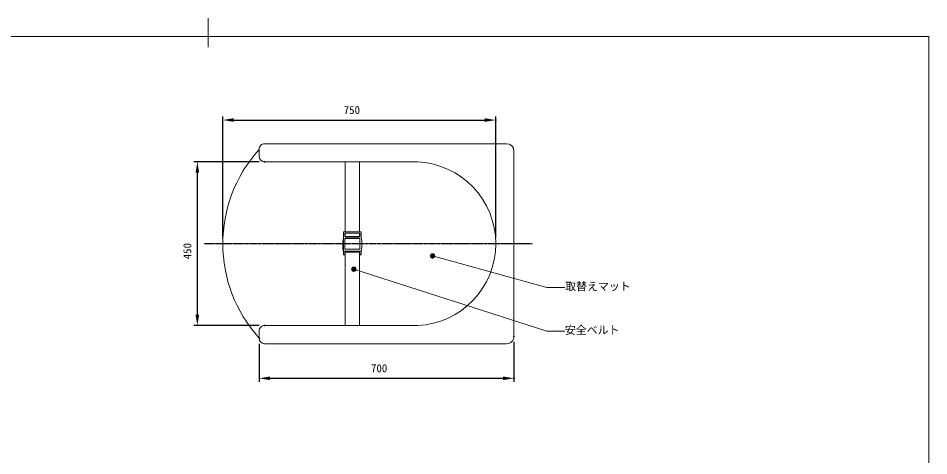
# Model space of a CAD drawing. Units: millimetres, scale not verified. Extents: x -203 to 203, y -143 to 143.
# Drawn here: x -52.2 to 198, y 22.7 to 143 of the extents above; entities that cross this region are included whole.
import ezdxf
from ezdxf.enums import TextEntityAlignment as Align

# ---------------------------------------------------------------- set-up
doc = ezdxf.new("R2010")
doc.units = ezdxf.units.MM
doc.header["$LTSCALE"] = 0.5
doc.header["$PDMODE"] = 32
doc.header["$PDSIZE"] = 0.1
doc.linetypes.add('USER1', pattern=[0.629921, 0.393701, -0.07874, 0.07874, -0.07874])
for name, color, linetype, lineweight in [('0-1_DIMENSION_LINES$02_DIMENSI', 7, 'Continuous', 25), ('0-3_DIMENSION_LINES$03_LINES', 7, 'Continuous', 18), ('0-4_DIMENSION_LINES$01_CENTER_', 7, 'USER1', 25), ('0-7_図面_FORMAT$01_WAKU$OUT_LINE', 6, 'Continuous', 18)]:
    doc.layers.add(name, color=color, linetype=linetype, lineweight=lineweight)
doc.layers.add('0-2_DEFPOINTS', color=7, linetype='Continuous')
doc.styles.add('ＭＳ ゴシック', font='')
doc.styles.get('ＭＳ ゴシック').set_extended_font_data('MS Gothic')

# ---------------------------------------------------------------- blocks, each defined once
blk = doc.blocks.new('D10')
at = {"layer": '0-1_DIMENSION_LINES$02_DIMENSI'}
for p, q in [((448, 504), (412, 504)), ((414, 420), (414, 498)), ((448, 414), (412, 414))]:
    blk.add_line(p, q, dxfattribs=at)
for points in [[(415, 498), (413, 498), (414, 504)], [(413, 420), (415, 420), (414, 414)]]:
    blk.add_solid(points, dxfattribs=at)
at = {"layer": '0-2_DEFPOINTS'}
for p in [(414, 504), (451, 504), (451, 414)]:
    blk.add_point(p, dxfattribs=at)
at = {"layer": '0-1_DIMENSION_LINES$02_DIMENSI', "style": 'ＭＳ ゴシック'}
blk.add_text('450', height=4.399, rotation=90, dxfattribs=at).set_placement((412, 450.429), align=Align.BOTTOM_LEFT)
blk = doc.blocks.new('D11')
at = {"layer": '0-1_DIMENSION_LINES$02_DIMENSI'}
for p, q in [((448, 404), (448, 383)), ((588, 405), (588, 383)), ((454, 385), (582, 385))]:
    blk.add_line(p, q, dxfattribs=at)
for points in [[(454, 386), (454, 384), (448, 385)], [(582, 384), (582, 386), (588, 385)]]:
    blk.add_solid(points, dxfattribs=at)
at = {"layer": '0-2_DEFPOINTS'}
for p in [(448, 407), (588, 408), (588, 385)]:
    blk.add_point(p, dxfattribs=at)
at = {"layer": '0-1_DIMENSION_LINES$02_DIMENSI', "style": 'ＭＳ ゴシック'}
blk.add_text('700', height=4.399, dxfattribs=at).set_placement((509.429, 387), align=Align.BOTTOM_LEFT)
blk = doc.blocks.new('D12')
at = {"layer": '0-1_DIMENSION_LINES$02_DIMENSI'}
for p, q in [((428, 462), (428, 529)), ((434, 527), (572, 527)), ((578, 462), (578, 529))]:
    blk.add_line(p, q, dxfattribs=at)
for points in [[(434, 528), (434, 526), (428, 527)], [(572, 526), (572, 528), (578, 527)]]:
    blk.add_solid(points, dxfattribs=at)
at = {"layer": '0-2_DEFPOINTS'}
for p in [(578, 527), (428, 459), (578, 459)]:
    blk.add_point(p, dxfattribs=at)
at = {"layer": '0-1_DIMENSION_LINES$02_DIMENSI', "style": 'ＭＳ ゴシック'}
blk.add_text('750', height=4.399, dxfattribs=at).set_placement((494.429, 529), align=Align.BOTTOM_LEFT)
blk = doc.blocks.new('U43')
at = {"layer": '0-1_DIMENSION_LINES$02_DIMENSI', "color": 1}
for points in [[(498.701, 444.25), (498.5, 445), (498.701, 445.75)], [(499.25, 443.701), (498.701, 445.75), (499.25, 446.299)], [(498.701, 444.25), (498.701, 445.75), (499.25, 443.701)], [(500, 443.5), (499.25, 446.299), (500, 446.5)], [(499.25, 443.701), (499.25, 446.299), (500, 443.5)], [(500, 443.5), (500, 446.5), (500.75, 443.701)], [(500.75, 443.701), (500, 446.5), (500.75, 446.299)], [(500.75, 443.701), (500.75, 446.299), (501.299, 444.25)], [(501.299, 444.25), (500.75, 446.299), (501.299, 445.75)], [(501.299, 444.25), (501.299, 445.75), (501.5, 445)]]:
    blk.add_solid(points, dxfattribs=at)
blk = doc.blocks.new('U44')
at = {"layer": '0-1_DIMENSION_LINES$02_DIMENSI', "color": 1}
for points in [[(541.951, 451.549), (541.75, 452.299), (541.951, 453.049)], [(542.5, 451), (541.951, 453.049), (542.5, 453.598)], [(541.951, 451.549), (541.951, 453.049), (542.5, 451)], [(543.25, 450.799), (542.5, 453.598), (543.25, 453.799)], [(542.5, 451), (542.5, 453.598), (543.25, 450.799)], [(543.25, 450.799), (543.25, 453.799), (544, 451)], [(544, 451), (543.25, 453.799), (544, 453.598)], [(544, 451), (544, 453.598), (544.549, 451.549)], [(544.549, 451.549), (544, 453.598), (544.549, 453.049)], [(544.549, 451.549), (544.549, 453.049), (544.75, 452.299)]]:
    blk.add_solid(points, dxfattribs=at)

msp = doc.modelspace()

# ---------------------------------------------------------------- linework, layer by layer
at = {"layer": '0-1_DIMENSION_LINES$02_DIMENSI', "color": 1, "lineweight": 18}
for points in [[(61.625, 77.6495), (93, 69), (98, 69)], [(40, 74), (93, 57), (98, 57)]]:
    msp.add_lwpolyline(points, dxfattribs=at)
at = {"layer": '0-3_DIMENSION_LINES$03_LINES'}
for p, q in [((15.4897, 108.5), (82, 108.5)), ((14.0002, 107), (14.0002, 105)), ((84, 106.5), (84, 55.5)), ((57.5, 103.5), (15.5002, 103.5)), ((41.9411, 84.2577), (37.2411, 84.2577)), ((37.5411, 82.9577), (37.5411, 83.099)), ((37.7411, 83.9401), (41.4411, 83.9401)), ((41.4411, 82.7577), (37.7411, 82.7577)), ((41.6411, 83.099), (41.6411, 82.9577)), ((37.4911, 79.5577), (37.4911, 82.3077)), ((37.5911, 82.4077), (41.5911, 82.4077)), ((41.6911, 82.3077), (41.6911, 79.5577)), ((37.2412, 77.9338), (37.4497, 77.9338)), ((41.5911, 79.4577), (37.5911, 79.4577)), ((37.7412, 78.7838), (41.4412, 78.7838)), ((41.7326, 77.9338), (41.9412, 77.9338)), ((42.0412, 78.1338), (42.0412, 78.9838)), ((42.0412, 78.0338), (42.0412, 78.1338)), ((57.5, 58.5), (15.5, 58.5)), ((14, 57), (14, 55)), ((15.5, 53.5), (82, 53.5))]:
    msp.add_line(p, q, dxfattribs=at)
for points in [[(37.5912, 84.2577), (37.5912, 103.5), (41.5912, 103.5), (41.5912, 84.2577)], [(37.1411, 84.1577), (37.1411, 83.9621), (37.1411, 79.0277)], [(37.5411, 83.1077), (37.5411, 83.5981), (37.5411, 83.6294), (37.5411, 83.7378)], [(41.5912, 83.8722), (41.5912, 82.9985), (37.5912, 82.9985), (37.5912, 83.8731)], [(41.6411, 83.7378), (41.6411, 83.6294), (41.6411, 83.5981), (41.6411, 83.1077)], [(42.0516, 82.7079), (42.0411, 82.8098), (42.0411, 83.9621), (42.0411, 84.1577)], [(37.1412, 78.7838), (37.1412, 78.1338), (37.1412, 78.0338)], [(37.1911, 78.9777), (37.2411, 78.9777), (41.9495, 78.9777), (42.0006, 78.9777)], [(37.5412, 78.0472), (37.5412, 78.1338), (37.5412, 78.5838)], [(41.6412, 78.5838), (41.6412, 78.1338), (41.6412, 78.0472)]]:
    msp.add_lwpolyline(points, dxfattribs=at)
msp.add_lwpolyline([(37.5912, 78.6838), (37.5912, 58.5), (41.5912, 58.5), (41.5912, 78.6838)], close=True, dxfattribs=at)
for centre, radius, start, end in [((15.5002, 107), 1.5, 134.99998, 180), ((15.5002, 107), 1.5, 89.99996, 134.99998), ((42.6303, 80.9999), 38.6302, 134.61198, 134.61205), ((82, 106.5), 2, 0, 89.99996), ((42.6303, 80.9999), 38.6302, 137.8279, 222.17176), ((15.5002, 105), 1.5, 180, 269.99993), ((56.4767, 81), 22.5233, 272.60391, 87.39609), ((37.2411, 84.1577), 0.1, 90, 180), ((37.7452, 83.7397), 0.2041, 132.82722, 180.52739), ((37.7414, 82.9579), 0.2002, 180.06288, 269.93754), ((37.7383, 83.7435), 0.1965, 89.16669, 132.11678), ((41.4446, 83.7453), 0.1948, 47.68502, 91.03234), ((41.4409, 82.9579), 0.2002, 270.06158, 359.93799), ((41.4383, 83.7402), 0.2028, 359.31347, 47.33002), ((41.9411, 84.1577), 0.1, 0, 90), ((33.1925, 80.8677), 9.0483, 348.20052, 11.73495), ((45.8302, 80.6588), 8.8891, 167.82294, 192.17708), ((37.5911, 82.3077), 0.1, 90, 180), ((41.5911, 82.3077), 0.1, 0, 90), ((37.1911, 79.0277), 0.05, 180, 270), ((37.2412, 78.0338), 0.1, 180, 270), ((37.4468, 78.031), 0.0973, 271.73621, 1.63695), ((37.5911, 79.5577), 0.1, 180, 270), ((37.7412, 78.5838), 0.2, 90, 180), ((41.4412, 78.5838), 0.2, 0, 90), ((41.5911, 79.5577), 0.1, 270, 0), ((41.7355, 78.031), 0.0973, 178.36203, 268.2648), ((41.9412, 78.0338), 0.1, 270, 0), ((42.0006, 79.0277), 0.05, 270, 348.1767), ((15.5, 57), 1.5, 134.99997, 180), ((15.5, 57), 1.5, 89.99993, 134.99997), ((82, 55.5), 2, 269.99996, 360), ((15.5, 55), 1.5, 180, 269.99996)]:
    msp.add_arc(centre, radius, start, end, dxfattribs=at)
at = {"layer": '0-4_DIMENSION_LINES$01_CENTER_'}
msp.add_line((89, 81), (-1, 81), dxfattribs=at)
at = {"layer": '0-7_図面_FORMAT$01_WAKU$OUT_LINE'}
for p, q in [((0, 135), (0, 143)), ((198, 138), (-198, 138)), ((198, -138), (198, 138))]:
    msp.add_line(p, q, dxfattribs=at)

# ---------------------------------------------------------------- block references
at = {"layer": '0-1_DIMENSION_LINES$02_DIMENSI', "xscale": 0.5, "yscale": 0.5}
for name in ['D12', 'D10', 'U44', 'U43', 'D11']:
    msp.add_blockref(name, (-210, -148.5), dxfattribs=at)

# ---------------------------------------------------------------- texts
at = {"layer": '0-1_DIMENSION_LINES$02_DIMENSI', "style": 'ＭＳ ゴシック'}
for s, p in [('取替えマット', (98.0884, 67.4866)), ('安全ベルト', (97.9924, 55.4866))]:
    msp.add_text(s, height=2.199, dxfattribs=at).set_placement(p, align=Align.BOTTOM_LEFT)

doc.saveas('drawing.dxf')
